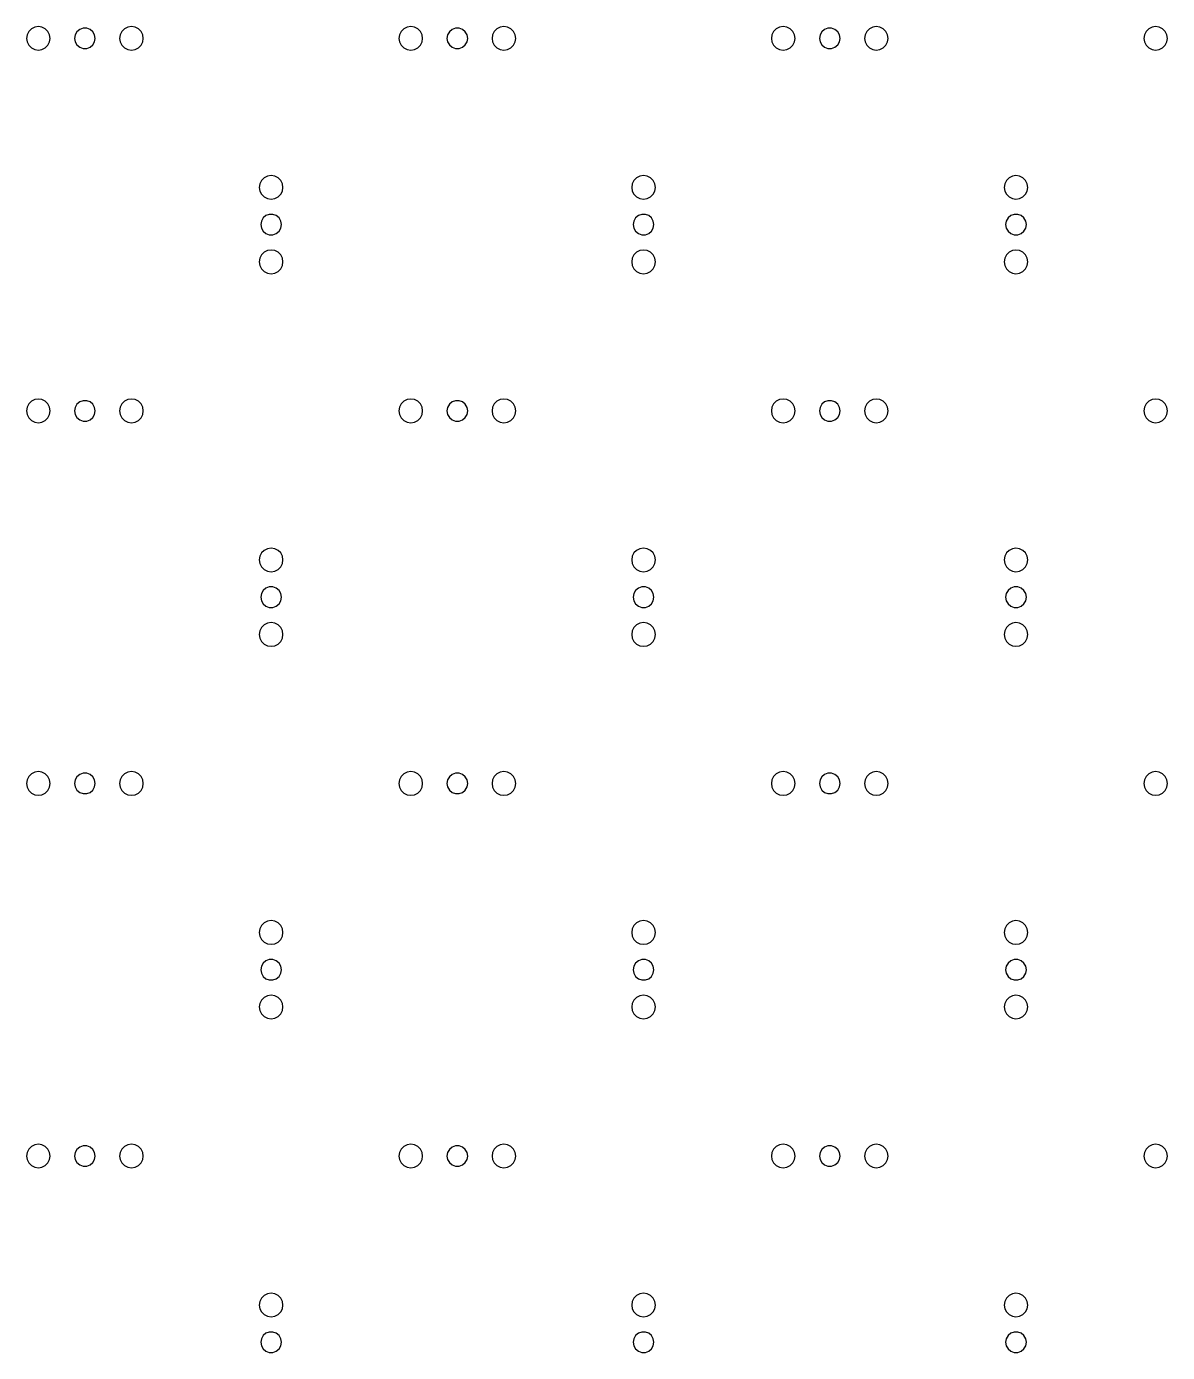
# Model space of a CAD drawing. Extents: x 218 to 2830, y 94 to 1506.
# Drawn here: x 893 to 1505, y 795 to 1506 of the extents above; entities that cross this region are included whole.
import ezdxf

# ---------------------------------------------------------------- set-up
doc = ezdxf.new("R2010")
doc.units = 0
doc.layers.get('0').update_dxf_attribs({"linetype": 'CONTINUOUS'})

msp = doc.modelspace()

# ---------------------------------------------------------------- linework, layer by layer
for points in [[(900.962, 1493.96), (902.732, 1494.86), (904.137, 1496.27), (905.039, 1498.04), (905.35, 1500), (905.039, 1501.96), (904.137, 1503.73), (902.732, 1505.14), (900.962, 1506.04), (899, 1506.35), (897.038, 1506.04), (895.268, 1505.14), (893.863, 1503.73), (892.961, 1501.96), (892.65, 1500), (892.961, 1498.04), (893.863, 1496.27), (895.268, 1494.86), (897.038, 1493.96), (899, 1493.65)], [(926.778, 1495.19), (928.256, 1496.43), (929.221, 1498.1), (929.556, 1500), (929.221, 1501.9), (928.256, 1503.57), (926.778, 1504.81), (924.965, 1505.47), (923.035, 1505.47), (921.222, 1504.81), (919.744, 1503.57), (918.779, 1501.9), (918.444, 1500), (918.779, 1498.1), (919.744, 1496.43), (921.222, 1495.19), (923.035, 1494.53), (924.965, 1494.53)], [(950.962, 1493.96), (952.732, 1494.86), (954.137, 1496.27), (955.039, 1498.04), (955.35, 1500), (955.039, 1501.96), (954.137, 1503.73), (952.732, 1505.14), (950.962, 1506.04), (949, 1506.35), (947.038, 1506.04), (945.268, 1505.14), (943.863, 1503.73), (942.961, 1501.96), (942.65, 1500), (942.961, 1498.04), (943.863, 1496.27), (945.268, 1494.86), (947.038, 1493.96), (949, 1493.65)], [(1100.96, 1493.96), (1102.73, 1494.86), (1104.14, 1496.27), (1105.04, 1498.04), (1105.35, 1500), (1105.04, 1501.96), (1104.14, 1503.73), (1102.73, 1505.14), (1100.96, 1506.04), (1099, 1506.35), (1097.04, 1506.04), (1095.27, 1505.14), (1093.86, 1503.73), (1092.96, 1501.96), (1092.65, 1500), (1092.96, 1498.04), (1093.86, 1496.27), (1095.27, 1494.86), (1097.04, 1493.96), (1099, 1493.65)], [(1126.78, 1495.19), (1128.26, 1496.43), (1129.22, 1498.1), (1129.56, 1500), (1129.22, 1501.9), (1128.26, 1503.57), (1126.78, 1504.81), (1124.96, 1505.47), (1123.04, 1505.47), (1121.22, 1504.81), (1119.74, 1503.57), (1118.78, 1501.9), (1118.44, 1500), (1118.78, 1498.1), (1119.74, 1496.43), (1121.22, 1495.19), (1123.04, 1494.53), (1124.96, 1494.53)], [(1150.96, 1493.96), (1152.73, 1494.86), (1154.14, 1496.27), (1155.04, 1498.04), (1155.35, 1500), (1155.04, 1501.96), (1154.14, 1503.73), (1152.73, 1505.14), (1150.96, 1506.04), (1149, 1506.35), (1147.04, 1506.04), (1145.27, 1505.14), (1143.86, 1503.73), (1142.96, 1501.96), (1142.65, 1500), (1142.96, 1498.04), (1143.86, 1496.27), (1145.27, 1494.86), (1147.04, 1493.96), (1149, 1493.65)], [(1300.96, 1493.96), (1302.73, 1494.86), (1304.14, 1496.27), (1305.04, 1498.04), (1305.35, 1500), (1305.04, 1501.96), (1304.14, 1503.73), (1302.73, 1505.14), (1300.96, 1506.04), (1299, 1506.35), (1297.04, 1506.04), (1295.27, 1505.14), (1293.86, 1503.73), (1292.96, 1501.96), (1292.65, 1500), (1292.96, 1498.04), (1293.86, 1496.27), (1295.27, 1494.86), (1297.04, 1493.96), (1299, 1493.65)], [(1326.78, 1495.19), (1328.26, 1496.43), (1329.22, 1498.1), (1329.56, 1500), (1329.22, 1501.9), (1328.26, 1503.57), (1326.78, 1504.81), (1324.96, 1505.47), (1323.04, 1505.47), (1321.22, 1504.81), (1319.74, 1503.57), (1318.78, 1501.9), (1318.44, 1500), (1318.78, 1498.1), (1319.74, 1496.43), (1321.22, 1495.19), (1323.04, 1494.53), (1324.96, 1494.53)], [(1350.96, 1493.96), (1352.73, 1494.86), (1354.14, 1496.27), (1355.04, 1498.04), (1355.35, 1500), (1355.04, 1501.96), (1354.14, 1503.73), (1352.73, 1505.14), (1350.96, 1506.04), (1349, 1506.35), (1347.04, 1506.04), (1345.27, 1505.14), (1343.86, 1503.73), (1342.96, 1501.96), (1342.65, 1500), (1342.96, 1498.04), (1343.86, 1496.27), (1345.27, 1494.86), (1347.04, 1493.96), (1349, 1493.65)], [(1500.96, 1493.96), (1502.73, 1494.86), (1504.14, 1496.27), (1505.04, 1498.04), (1505.35, 1500), (1505.04, 1501.96), (1504.14, 1503.73), (1502.73, 1505.14), (1500.96, 1506.04), (1499, 1506.35), (1497.04, 1506.04), (1495.27, 1505.14), (1493.86, 1503.73), (1492.96, 1501.96), (1492.65, 1500), (1492.96, 1498.04), (1493.86, 1496.27), (1495.27, 1494.86), (1497.04, 1493.96), (1499, 1493.65)], [(1025.96, 1413.96), (1027.73, 1414.86), (1029.14, 1416.27), (1030.04, 1418.04), (1030.35, 1420), (1030.04, 1421.96), (1029.14, 1423.73), (1027.73, 1425.14), (1025.96, 1426.04), (1024, 1426.35), (1022.04, 1426.04), (1020.27, 1425.14), (1018.86, 1423.73), (1017.96, 1421.96), (1017.65, 1420), (1017.96, 1418.04), (1018.86, 1416.27), (1020.27, 1414.86), (1022.04, 1413.96), (1024, 1413.65)], [(1225.96, 1413.96), (1227.73, 1414.86), (1229.14, 1416.27), (1230.04, 1418.04), (1230.35, 1420), (1230.04, 1421.96), (1229.14, 1423.73), (1227.73, 1425.14), (1225.96, 1426.04), (1224, 1426.35), (1222.04, 1426.04), (1220.27, 1425.14), (1218.86, 1423.73), (1217.96, 1421.96), (1217.65, 1420), (1217.96, 1418.04), (1218.86, 1416.27), (1220.27, 1414.86), (1222.04, 1413.96), (1224, 1413.65)], [(1425.96, 1413.96), (1427.73, 1414.86), (1429.14, 1416.27), (1430.04, 1418.04), (1430.35, 1420), (1430.04, 1421.96), (1429.14, 1423.73), (1427.73, 1425.14), (1425.96, 1426.04), (1424, 1426.35), (1422.04, 1426.04), (1420.27, 1425.14), (1418.86, 1423.73), (1417.96, 1421.96), (1417.65, 1420), (1417.96, 1418.04), (1418.86, 1416.27), (1420.27, 1414.86), (1422.04, 1413.96), (1424, 1413.65)], [(1026.78, 1395.19), (1028.26, 1396.43), (1029.22, 1398.1), (1029.56, 1400), (1029.22, 1401.9), (1028.26, 1403.57), (1026.78, 1404.81), (1024.96, 1405.47), (1023.04, 1405.47), (1021.22, 1404.81), (1019.74, 1403.57), (1018.78, 1401.9), (1018.44, 1400), (1018.78, 1398.1), (1019.74, 1396.43), (1021.22, 1395.19), (1023.04, 1394.53), (1024.96, 1394.53)], [(1226.78, 1395.19), (1228.26, 1396.43), (1229.22, 1398.1), (1229.56, 1400), (1229.22, 1401.9), (1228.26, 1403.57), (1226.78, 1404.81), (1224.96, 1405.47), (1223.04, 1405.47), (1221.22, 1404.81), (1219.74, 1403.57), (1218.78, 1401.9), (1218.44, 1400), (1218.78, 1398.1), (1219.74, 1396.43), (1221.22, 1395.19), (1223.04, 1394.53), (1224.96, 1394.53)], [(1426.78, 1395.19), (1428.26, 1396.43), (1429.22, 1398.1), (1429.56, 1400), (1429.22, 1401.9), (1428.26, 1403.57), (1426.78, 1404.81), (1424.96, 1405.47), (1423.04, 1405.47), (1421.22, 1404.81), (1419.74, 1403.57), (1418.78, 1401.9), (1418.44, 1400), (1418.78, 1398.1), (1419.74, 1396.43), (1421.22, 1395.19), (1423.04, 1394.53), (1424.96, 1394.53)], [(1025.96, 1373.96), (1027.73, 1374.86), (1029.14, 1376.27), (1030.04, 1378.04), (1030.35, 1380), (1030.04, 1381.96), (1029.14, 1383.73), (1027.73, 1385.14), (1025.96, 1386.04), (1024, 1386.35), (1022.04, 1386.04), (1020.27, 1385.14), (1018.86, 1383.73), (1017.96, 1381.96), (1017.65, 1380), (1017.96, 1378.04), (1018.86, 1376.27), (1020.27, 1374.86), (1022.04, 1373.96), (1024, 1373.65)], [(1225.96, 1373.96), (1227.73, 1374.86), (1229.14, 1376.27), (1230.04, 1378.04), (1230.35, 1380), (1230.04, 1381.96), (1229.14, 1383.73), (1227.73, 1385.14), (1225.96, 1386.04), (1224, 1386.35), (1222.04, 1386.04), (1220.27, 1385.14), (1218.86, 1383.73), (1217.96, 1381.96), (1217.65, 1380), (1217.96, 1378.04), (1218.86, 1376.27), (1220.27, 1374.86), (1222.04, 1373.96), (1224, 1373.65)], [(1425.96, 1373.96), (1427.73, 1374.86), (1429.14, 1376.27), (1430.04, 1378.04), (1430.35, 1380), (1430.04, 1381.96), (1429.14, 1383.73), (1427.73, 1385.14), (1425.96, 1386.04), (1424, 1386.35), (1422.04, 1386.04), (1420.27, 1385.14), (1418.86, 1383.73), (1417.96, 1381.96), (1417.65, 1380), (1417.96, 1378.04), (1418.86, 1376.27), (1420.27, 1374.86), (1422.04, 1373.96), (1424, 1373.65)], [(900.962, 1293.96), (902.732, 1294.86), (904.137, 1296.27), (905.039, 1298.04), (905.35, 1300), (905.039, 1301.96), (904.137, 1303.73), (902.732, 1305.14), (900.962, 1306.04), (899, 1306.35), (897.038, 1306.04), (895.268, 1305.14), (893.863, 1303.73), (892.961, 1301.96), (892.65, 1300), (892.961, 1298.04), (893.863, 1296.27), (895.268, 1294.86), (897.038, 1293.96), (899, 1293.65)], [(926.778, 1295.19), (928.256, 1296.43), (929.221, 1298.1), (929.556, 1300), (929.221, 1301.9), (928.256, 1303.57), (926.778, 1304.81), (924.965, 1305.47), (923.035, 1305.47), (921.222, 1304.81), (919.744, 1303.57), (918.779, 1301.9), (918.444, 1300), (918.779, 1298.1), (919.744, 1296.43), (921.222, 1295.19), (923.035, 1294.53), (924.965, 1294.53)], [(950.962, 1293.96), (952.732, 1294.86), (954.137, 1296.27), (955.039, 1298.04), (955.35, 1300), (955.039, 1301.96), (954.137, 1303.73), (952.732, 1305.14), (950.962, 1306.04), (949, 1306.35), (947.038, 1306.04), (945.268, 1305.14), (943.863, 1303.73), (942.961, 1301.96), (942.65, 1300), (942.961, 1298.04), (943.863, 1296.27), (945.268, 1294.86), (947.038, 1293.96), (949, 1293.65)], [(1100.96, 1293.96), (1102.73, 1294.86), (1104.14, 1296.27), (1105.04, 1298.04), (1105.35, 1300), (1105.04, 1301.96), (1104.14, 1303.73), (1102.73, 1305.14), (1100.96, 1306.04), (1099, 1306.35), (1097.04, 1306.04), (1095.27, 1305.14), (1093.86, 1303.73), (1092.96, 1301.96), (1092.65, 1300), (1092.96, 1298.04), (1093.86, 1296.27), (1095.27, 1294.86), (1097.04, 1293.96), (1099, 1293.65)], [(1126.78, 1295.19), (1128.26, 1296.43), (1129.22, 1298.1), (1129.56, 1300), (1129.22, 1301.9), (1128.26, 1303.57), (1126.78, 1304.81), (1124.96, 1305.47), (1123.04, 1305.47), (1121.22, 1304.81), (1119.74, 1303.57), (1118.78, 1301.9), (1118.44, 1300), (1118.78, 1298.1), (1119.74, 1296.43), (1121.22, 1295.19), (1123.04, 1294.53), (1124.96, 1294.53)], [(1150.96, 1293.96), (1152.73, 1294.86), (1154.14, 1296.27), (1155.04, 1298.04), (1155.35, 1300), (1155.04, 1301.96), (1154.14, 1303.73), (1152.73, 1305.14), (1150.96, 1306.04), (1149, 1306.35), (1147.04, 1306.04), (1145.27, 1305.14), (1143.86, 1303.73), (1142.96, 1301.96), (1142.65, 1300), (1142.96, 1298.04), (1143.86, 1296.27), (1145.27, 1294.86), (1147.04, 1293.96), (1149, 1293.65)], [(1300.96, 1293.96), (1302.73, 1294.86), (1304.14, 1296.27), (1305.04, 1298.04), (1305.35, 1300), (1305.04, 1301.96), (1304.14, 1303.73), (1302.73, 1305.14), (1300.96, 1306.04), (1299, 1306.35), (1297.04, 1306.04), (1295.27, 1305.14), (1293.86, 1303.73), (1292.96, 1301.96), (1292.65, 1300), (1292.96, 1298.04), (1293.86, 1296.27), (1295.27, 1294.86), (1297.04, 1293.96), (1299, 1293.65)], [(1326.78, 1295.19), (1328.26, 1296.43), (1329.22, 1298.1), (1329.56, 1300), (1329.22, 1301.9), (1328.26, 1303.57), (1326.78, 1304.81), (1324.96, 1305.47), (1323.04, 1305.47), (1321.22, 1304.81), (1319.74, 1303.57), (1318.78, 1301.9), (1318.44, 1300), (1318.78, 1298.1), (1319.74, 1296.43), (1321.22, 1295.19), (1323.04, 1294.53), (1324.96, 1294.53)], [(1350.96, 1293.96), (1352.73, 1294.86), (1354.14, 1296.27), (1355.04, 1298.04), (1355.35, 1300), (1355.04, 1301.96), (1354.14, 1303.73), (1352.73, 1305.14), (1350.96, 1306.04), (1349, 1306.35), (1347.04, 1306.04), (1345.27, 1305.14), (1343.86, 1303.73), (1342.96, 1301.96), (1342.65, 1300), (1342.96, 1298.04), (1343.86, 1296.27), (1345.27, 1294.86), (1347.04, 1293.96), (1349, 1293.65)], [(1500.96, 1293.96), (1502.73, 1294.86), (1504.14, 1296.27), (1505.04, 1298.04), (1505.35, 1300), (1505.04, 1301.96), (1504.14, 1303.73), (1502.73, 1305.14), (1500.96, 1306.04), (1499, 1306.35), (1497.04, 1306.04), (1495.27, 1305.14), (1493.86, 1303.73), (1492.96, 1301.96), (1492.65, 1300), (1492.96, 1298.04), (1493.86, 1296.27), (1495.27, 1294.86), (1497.04, 1293.96), (1499, 1293.65)], [(1025.96, 1213.96), (1027.73, 1214.86), (1029.14, 1216.27), (1030.04, 1218.04), (1030.35, 1220), (1030.04, 1221.96), (1029.14, 1223.73), (1027.73, 1225.14), (1025.96, 1226.04), (1024, 1226.35), (1022.04, 1226.04), (1020.27, 1225.14), (1018.86, 1223.73), (1017.96, 1221.96), (1017.65, 1220), (1017.96, 1218.04), (1018.86, 1216.27), (1020.27, 1214.86), (1022.04, 1213.96), (1024, 1213.65)], [(1225.96, 1213.96), (1227.73, 1214.86), (1229.14, 1216.27), (1230.04, 1218.04), (1230.35, 1220), (1230.04, 1221.96), (1229.14, 1223.73), (1227.73, 1225.14), (1225.96, 1226.04), (1224, 1226.35), (1222.04, 1226.04), (1220.27, 1225.14), (1218.86, 1223.73), (1217.96, 1221.96), (1217.65, 1220), (1217.96, 1218.04), (1218.86, 1216.27), (1220.27, 1214.86), (1222.04, 1213.96), (1224, 1213.65)], [(1425.96, 1213.96), (1427.73, 1214.86), (1429.14, 1216.27), (1430.04, 1218.04), (1430.35, 1220), (1430.04, 1221.96), (1429.14, 1223.73), (1427.73, 1225.14), (1425.96, 1226.04), (1424, 1226.35), (1422.04, 1226.04), (1420.27, 1225.14), (1418.86, 1223.73), (1417.96, 1221.96), (1417.65, 1220), (1417.96, 1218.04), (1418.86, 1216.27), (1420.27, 1214.86), (1422.04, 1213.96), (1424, 1213.65)], [(1026.78, 1195.19), (1028.26, 1196.43), (1029.22, 1198.1), (1029.56, 1200), (1029.22, 1201.9), (1028.26, 1203.57), (1026.78, 1204.81), (1024.96, 1205.47), (1023.04, 1205.47), (1021.22, 1204.81), (1019.74, 1203.57), (1018.78, 1201.9), (1018.44, 1200), (1018.78, 1198.1), (1019.74, 1196.43), (1021.22, 1195.19), (1023.04, 1194.53), (1024.96, 1194.53)], [(1226.78, 1195.19), (1228.26, 1196.43), (1229.22, 1198.1), (1229.56, 1200), (1229.22, 1201.9), (1228.26, 1203.57), (1226.78, 1204.81), (1224.96, 1205.47), (1223.04, 1205.47), (1221.22, 1204.81), (1219.74, 1203.57), (1218.78, 1201.9), (1218.44, 1200), (1218.78, 1198.1), (1219.74, 1196.43), (1221.22, 1195.19), (1223.04, 1194.53), (1224.96, 1194.53)], [(1426.78, 1195.19), (1428.26, 1196.43), (1429.22, 1198.1), (1429.56, 1200), (1429.22, 1201.9), (1428.26, 1203.57), (1426.78, 1204.81), (1424.96, 1205.47), (1423.04, 1205.47), (1421.22, 1204.81), (1419.74, 1203.57), (1418.78, 1201.9), (1418.44, 1200), (1418.78, 1198.1), (1419.74, 1196.43), (1421.22, 1195.19), (1423.04, 1194.53), (1424.96, 1194.53)], [(1025.96, 1173.96), (1027.73, 1174.86), (1029.14, 1176.27), (1030.04, 1178.04), (1030.35, 1180), (1030.04, 1181.96), (1029.14, 1183.73), (1027.73, 1185.14), (1025.96, 1186.04), (1024, 1186.35), (1022.04, 1186.04), (1020.27, 1185.14), (1018.86, 1183.73), (1017.96, 1181.96), (1017.65, 1180), (1017.96, 1178.04), (1018.86, 1176.27), (1020.27, 1174.86), (1022.04, 1173.96), (1024, 1173.65)], [(1225.96, 1173.96), (1227.73, 1174.86), (1229.14, 1176.27), (1230.04, 1178.04), (1230.35, 1180), (1230.04, 1181.96), (1229.14, 1183.73), (1227.73, 1185.14), (1225.96, 1186.04), (1224, 1186.35), (1222.04, 1186.04), (1220.27, 1185.14), (1218.86, 1183.73), (1217.96, 1181.96), (1217.65, 1180), (1217.96, 1178.04), (1218.86, 1176.27), (1220.27, 1174.86), (1222.04, 1173.96), (1224, 1173.65)], [(1425.96, 1173.96), (1427.73, 1174.86), (1429.14, 1176.27), (1430.04, 1178.04), (1430.35, 1180), (1430.04, 1181.96), (1429.14, 1183.73), (1427.73, 1185.14), (1425.96, 1186.04), (1424, 1186.35), (1422.04, 1186.04), (1420.27, 1185.14), (1418.86, 1183.73), (1417.96, 1181.96), (1417.65, 1180), (1417.96, 1178.04), (1418.86, 1176.27), (1420.27, 1174.86), (1422.04, 1173.96), (1424, 1173.65)], [(900.962, 1093.96), (902.732, 1094.86), (904.137, 1096.27), (905.039, 1098.04), (905.35, 1100), (905.039, 1101.96), (904.137, 1103.73), (902.732, 1105.14), (900.962, 1106.04), (899, 1106.35), (897.038, 1106.04), (895.268, 1105.14), (893.863, 1103.73), (892.961, 1101.96), (892.65, 1100), (892.961, 1098.04), (893.863, 1096.27), (895.268, 1094.86), (897.038, 1093.96), (899, 1093.65)], [(926.778, 1095.19), (928.256, 1096.43), (929.221, 1098.1), (929.556, 1100), (929.221, 1101.9), (928.256, 1103.57), (926.778, 1104.81), (924.965, 1105.47), (923.035, 1105.47), (921.222, 1104.81), (919.744, 1103.57), (918.779, 1101.9), (918.444, 1100), (918.779, 1098.1), (919.744, 1096.43), (921.222, 1095.19), (923.035, 1094.53), (924.965, 1094.53)], [(950.962, 1093.96), (952.732, 1094.86), (954.137, 1096.27), (955.039, 1098.04), (955.35, 1100), (955.039, 1101.96), (954.137, 1103.73), (952.732, 1105.14), (950.962, 1106.04), (949, 1106.35), (947.038, 1106.04), (945.268, 1105.14), (943.863, 1103.73), (942.961, 1101.96), (942.65, 1100), (942.961, 1098.04), (943.863, 1096.27), (945.268, 1094.86), (947.038, 1093.96), (949, 1093.65)], [(1100.96, 1093.96), (1102.73, 1094.86), (1104.14, 1096.27), (1105.04, 1098.04), (1105.35, 1100), (1105.04, 1101.96), (1104.14, 1103.73), (1102.73, 1105.14), (1100.96, 1106.04), (1099, 1106.35), (1097.04, 1106.04), (1095.27, 1105.14), (1093.86, 1103.73), (1092.96, 1101.96), (1092.65, 1100), (1092.96, 1098.04), (1093.86, 1096.27), (1095.27, 1094.86), (1097.04, 1093.96), (1099, 1093.65)], [(1126.78, 1095.19), (1128.26, 1096.43), (1129.22, 1098.1), (1129.56, 1100), (1129.22, 1101.9), (1128.26, 1103.57), (1126.78, 1104.81), (1124.96, 1105.47), (1123.04, 1105.47), (1121.22, 1104.81), (1119.74, 1103.57), (1118.78, 1101.9), (1118.44, 1100), (1118.78, 1098.1), (1119.74, 1096.43), (1121.22, 1095.19), (1123.04, 1094.53), (1124.96, 1094.53)], [(1150.96, 1093.96), (1152.73, 1094.86), (1154.14, 1096.27), (1155.04, 1098.04), (1155.35, 1100), (1155.04, 1101.96), (1154.14, 1103.73), (1152.73, 1105.14), (1150.96, 1106.04), (1149, 1106.35), (1147.04, 1106.04), (1145.27, 1105.14), (1143.86, 1103.73), (1142.96, 1101.96), (1142.65, 1100), (1142.96, 1098.04), (1143.86, 1096.27), (1145.27, 1094.86), (1147.04, 1093.96), (1149, 1093.65)], [(1300.96, 1093.96), (1302.73, 1094.86), (1304.14, 1096.27), (1305.04, 1098.04), (1305.35, 1100), (1305.04, 1101.96), (1304.14, 1103.73), (1302.73, 1105.14), (1300.96, 1106.04), (1299, 1106.35), (1297.04, 1106.04), (1295.27, 1105.14), (1293.86, 1103.73), (1292.96, 1101.96), (1292.65, 1100), (1292.96, 1098.04), (1293.86, 1096.27), (1295.27, 1094.86), (1297.04, 1093.96), (1299, 1093.65)], [(1326.78, 1095.19), (1328.26, 1096.43), (1329.22, 1098.1), (1329.56, 1100), (1329.22, 1101.9), (1328.26, 1103.57), (1326.78, 1104.81), (1324.96, 1105.47), (1323.04, 1105.47), (1321.22, 1104.81), (1319.74, 1103.57), (1318.78, 1101.9), (1318.44, 1100), (1318.78, 1098.1), (1319.74, 1096.43), (1321.22, 1095.19), (1323.04, 1094.53), (1324.96, 1094.53)], [(1350.96, 1093.96), (1352.73, 1094.86), (1354.14, 1096.27), (1355.04, 1098.04), (1355.35, 1100), (1355.04, 1101.96), (1354.14, 1103.73), (1352.73, 1105.14), (1350.96, 1106.04), (1349, 1106.35), (1347.04, 1106.04), (1345.27, 1105.14), (1343.86, 1103.73), (1342.96, 1101.96), (1342.65, 1100), (1342.96, 1098.04), (1343.86, 1096.27), (1345.27, 1094.86), (1347.04, 1093.96), (1349, 1093.65)], [(1500.96, 1093.96), (1502.73, 1094.86), (1504.14, 1096.27), (1505.04, 1098.04), (1505.35, 1100), (1505.04, 1101.96), (1504.14, 1103.73), (1502.73, 1105.14), (1500.96, 1106.04), (1499, 1106.35), (1497.04, 1106.04), (1495.27, 1105.14), (1493.86, 1103.73), (1492.96, 1101.96), (1492.65, 1100), (1492.96, 1098.04), (1493.86, 1096.27), (1495.27, 1094.86), (1497.04, 1093.96), (1499, 1093.65)], [(1025.96, 1013.96), (1027.73, 1014.86), (1029.14, 1016.27), (1030.04, 1018.04), (1030.35, 1020), (1030.04, 1021.96), (1029.14, 1023.73), (1027.73, 1025.14), (1025.96, 1026.04), (1024, 1026.35), (1022.04, 1026.04), (1020.27, 1025.14), (1018.86, 1023.73), (1017.96, 1021.96), (1017.65, 1020), (1017.96, 1018.04), (1018.86, 1016.27), (1020.27, 1014.86), (1022.04, 1013.96), (1024, 1013.65)], [(1225.96, 1013.96), (1227.73, 1014.86), (1229.14, 1016.27), (1230.04, 1018.04), (1230.35, 1020), (1230.04, 1021.96), (1229.14, 1023.73), (1227.73, 1025.14), (1225.96, 1026.04), (1224, 1026.35), (1222.04, 1026.04), (1220.27, 1025.14), (1218.86, 1023.73), (1217.96, 1021.96), (1217.65, 1020), (1217.96, 1018.04), (1218.86, 1016.27), (1220.27, 1014.86), (1222.04, 1013.96), (1224, 1013.65)], [(1425.96, 1013.96), (1427.73, 1014.86), (1429.14, 1016.27), (1430.04, 1018.04), (1430.35, 1020), (1430.04, 1021.96), (1429.14, 1023.73), (1427.73, 1025.14), (1425.96, 1026.04), (1424, 1026.35), (1422.04, 1026.04), (1420.27, 1025.14), (1418.86, 1023.73), (1417.96, 1021.96), (1417.65, 1020), (1417.96, 1018.04), (1418.86, 1016.27), (1420.27, 1014.86), (1422.04, 1013.96), (1424, 1013.65)], [(1026.78, 995.188), (1028.26, 996.429), (1029.22, 998.1), (1029.56, 1000), (1029.22, 1001.9), (1028.26, 1003.57), (1026.78, 1004.81), (1024.96, 1005.47), (1023.04, 1005.47), (1021.22, 1004.81), (1019.74, 1003.57), (1018.78, 1001.9), (1018.44, 1000), (1018.78, 998.1), (1019.74, 996.429), (1021.22, 995.188), (1023.04, 994.528), (1024.96, 994.528)], [(1226.78, 995.188), (1228.26, 996.429), (1229.22, 998.1), (1229.56, 1000), (1229.22, 1001.9), (1228.26, 1003.57), (1226.78, 1004.81), (1224.96, 1005.47), (1223.04, 1005.47), (1221.22, 1004.81), (1219.74, 1003.57), (1218.78, 1001.9), (1218.44, 1000), (1218.78, 998.1), (1219.74, 996.429), (1221.22, 995.188), (1223.04, 994.528), (1224.96, 994.528)], [(1426.78, 995.188), (1428.26, 996.429), (1429.22, 998.1), (1429.56, 1000), (1429.22, 1001.9), (1428.26, 1003.57), (1426.78, 1004.81), (1424.96, 1005.47), (1423.04, 1005.47), (1421.22, 1004.81), (1419.74, 1003.57), (1418.78, 1001.9), (1418.44, 1000), (1418.78, 998.1), (1419.74, 996.429), (1421.22, 995.188), (1423.04, 994.528), (1424.96, 994.528)], [(1025.96, 973.961), (1027.73, 974.863), (1029.14, 976.268), (1030.04, 978.038), (1030.35, 980), (1030.04, 981.962), (1029.14, 983.732), (1027.73, 985.137), (1025.96, 986.039), (1024, 986.35), (1022.04, 986.039), (1020.27, 985.137), (1018.86, 983.732), (1017.96, 981.962), (1017.65, 980), (1017.96, 978.038), (1018.86, 976.268), (1020.27, 974.863), (1022.04, 973.961), (1024, 973.65)], [(1225.96, 973.961), (1227.73, 974.863), (1229.14, 976.268), (1230.04, 978.038), (1230.35, 980), (1230.04, 981.962), (1229.14, 983.732), (1227.73, 985.137), (1225.96, 986.039), (1224, 986.35), (1222.04, 986.039), (1220.27, 985.137), (1218.86, 983.732), (1217.96, 981.962), (1217.65, 980), (1217.96, 978.038), (1218.86, 976.268), (1220.27, 974.863), (1222.04, 973.961), (1224, 973.65)], [(1425.96, 973.961), (1427.73, 974.863), (1429.14, 976.268), (1430.04, 978.038), (1430.35, 980), (1430.04, 981.962), (1429.14, 983.732), (1427.73, 985.137), (1425.96, 986.039), (1424, 986.35), (1422.04, 986.039), (1420.27, 985.137), (1418.86, 983.732), (1417.96, 981.962), (1417.65, 980), (1417.96, 978.038), (1418.86, 976.268), (1420.27, 974.863), (1422.04, 973.961), (1424, 973.65)], [(900.962, 893.961), (902.732, 894.863), (904.137, 896.268), (905.039, 898.038), (905.35, 900), (905.039, 901.962), (904.137, 903.732), (902.732, 905.137), (900.962, 906.039), (899, 906.35), (897.038, 906.039), (895.268, 905.137), (893.863, 903.732), (892.961, 901.962), (892.65, 900), (892.961, 898.038), (893.863, 896.268), (895.268, 894.863), (897.038, 893.961), (899, 893.65)], [(926.778, 895.188), (928.256, 896.429), (929.221, 898.1), (929.556, 900), (929.221, 901.9), (928.256, 903.571), (926.778, 904.812), (924.965, 905.472), (923.035, 905.472), (921.222, 904.812), (919.744, 903.571), (918.779, 901.9), (918.444, 900), (918.779, 898.1), (919.744, 896.429), (921.222, 895.188), (923.035, 894.528), (924.965, 894.528)], [(950.962, 893.961), (952.732, 894.863), (954.137, 896.268), (955.039, 898.038), (955.35, 900), (955.039, 901.962), (954.137, 903.732), (952.732, 905.137), (950.962, 906.039), (949, 906.35), (947.038, 906.039), (945.268, 905.137), (943.863, 903.732), (942.961, 901.962), (942.65, 900), (942.961, 898.038), (943.863, 896.268), (945.268, 894.863), (947.038, 893.961), (949, 893.65)], [(1100.96, 893.961), (1102.73, 894.863), (1104.14, 896.268), (1105.04, 898.038), (1105.35, 900), (1105.04, 901.962), (1104.14, 903.732), (1102.73, 905.137), (1100.96, 906.039), (1099, 906.35), (1097.04, 906.039), (1095.27, 905.137), (1093.86, 903.732), (1092.96, 901.962), (1092.65, 900), (1092.96, 898.038), (1093.86, 896.268), (1095.27, 894.863), (1097.04, 893.961), (1099, 893.65)], [(1126.78, 895.188), (1128.26, 896.429), (1129.22, 898.1), (1129.56, 900), (1129.22, 901.9), (1128.26, 903.571), (1126.78, 904.812), (1124.96, 905.472), (1123.04, 905.472), (1121.22, 904.812), (1119.74, 903.571), (1118.78, 901.9), (1118.44, 900), (1118.78, 898.1), (1119.74, 896.429), (1121.22, 895.188), (1123.04, 894.528), (1124.96, 894.528)], [(1150.96, 893.961), (1152.73, 894.863), (1154.14, 896.268), (1155.04, 898.038), (1155.35, 900), (1155.04, 901.962), (1154.14, 903.732), (1152.73, 905.137), (1150.96, 906.039), (1149, 906.35), (1147.04, 906.039), (1145.27, 905.137), (1143.86, 903.732), (1142.96, 901.962), (1142.65, 900), (1142.96, 898.038), (1143.86, 896.268), (1145.27, 894.863), (1147.04, 893.961), (1149, 893.65)], [(1300.96, 893.961), (1302.73, 894.863), (1304.14, 896.268), (1305.04, 898.038), (1305.35, 900), (1305.04, 901.962), (1304.14, 903.732), (1302.73, 905.137), (1300.96, 906.039), (1299, 906.35), (1297.04, 906.039), (1295.27, 905.137), (1293.86, 903.732), (1292.96, 901.962), (1292.65, 900), (1292.96, 898.038), (1293.86, 896.268), (1295.27, 894.863), (1297.04, 893.961), (1299, 893.65)], [(1326.78, 895.188), (1328.26, 896.429), (1329.22, 898.1), (1329.56, 900), (1329.22, 901.9), (1328.26, 903.571), (1326.78, 904.812), (1324.96, 905.472), (1323.04, 905.472), (1321.22, 904.812), (1319.74, 903.571), (1318.78, 901.9), (1318.44, 900), (1318.78, 898.1), (1319.74, 896.429), (1321.22, 895.188), (1323.04, 894.528), (1324.96, 894.528)], [(1350.96, 893.961), (1352.73, 894.863), (1354.14, 896.268), (1355.04, 898.038), (1355.35, 900), (1355.04, 901.962), (1354.14, 903.732), (1352.73, 905.137), (1350.96, 906.039), (1349, 906.35), (1347.04, 906.039), (1345.27, 905.137), (1343.86, 903.732), (1342.96, 901.962), (1342.65, 900), (1342.96, 898.038), (1343.86, 896.268), (1345.27, 894.863), (1347.04, 893.961), (1349, 893.65)], [(1500.96, 893.961), (1502.73, 894.863), (1504.14, 896.268), (1505.04, 898.038), (1505.35, 900), (1505.04, 901.962), (1504.14, 903.732), (1502.73, 905.137), (1500.96, 906.039), (1499, 906.35), (1497.04, 906.039), (1495.27, 905.137), (1493.86, 903.732), (1492.96, 901.962), (1492.65, 900), (1492.96, 898.038), (1493.86, 896.268), (1495.27, 894.863), (1497.04, 893.961), (1499, 893.65)], [(1025.96, 813.961), (1027.73, 814.863), (1029.14, 816.268), (1030.04, 818.038), (1030.35, 820), (1030.04, 821.962), (1029.14, 823.732), (1027.73, 825.137), (1025.96, 826.039), (1024, 826.35), (1022.04, 826.039), (1020.27, 825.137), (1018.86, 823.732), (1017.96, 821.962), (1017.65, 820), (1017.96, 818.038), (1018.86, 816.268), (1020.27, 814.863), (1022.04, 813.961), (1024, 813.65)], [(1225.96, 813.961), (1227.73, 814.863), (1229.14, 816.268), (1230.04, 818.038), (1230.35, 820), (1230.04, 821.962), (1229.14, 823.732), (1227.73, 825.137), (1225.96, 826.039), (1224, 826.35), (1222.04, 826.039), (1220.27, 825.137), (1218.86, 823.732), (1217.96, 821.962), (1217.65, 820), (1217.96, 818.038), (1218.86, 816.268), (1220.27, 814.863), (1222.04, 813.961), (1224, 813.65)], [(1425.96, 813.961), (1427.73, 814.863), (1429.14, 816.268), (1430.04, 818.038), (1430.35, 820), (1430.04, 821.962), (1429.14, 823.732), (1427.73, 825.137), (1425.96, 826.039), (1424, 826.35), (1422.04, 826.039), (1420.27, 825.137), (1418.86, 823.732), (1417.96, 821.962), (1417.65, 820), (1417.96, 818.038), (1418.86, 816.268), (1420.27, 814.863), (1422.04, 813.961), (1424, 813.65)], [(1026.78, 795.188), (1028.26, 796.429), (1029.22, 798.1), (1029.56, 800), (1029.22, 801.9), (1028.26, 803.571), (1026.78, 804.812), (1024.96, 805.472), (1023.04, 805.472), (1021.22, 804.812), (1019.74, 803.571), (1018.78, 801.9), (1018.44, 800), (1018.78, 798.1), (1019.74, 796.429), (1021.22, 795.188), (1023.04, 794.528), (1024.96, 794.528)], [(1226.78, 795.188), (1228.26, 796.429), (1229.22, 798.1), (1229.56, 800), (1229.22, 801.9), (1228.26, 803.571), (1226.78, 804.812), (1224.96, 805.472), (1223.04, 805.472), (1221.22, 804.812), (1219.74, 803.571), (1218.78, 801.9), (1218.44, 800), (1218.78, 798.1), (1219.74, 796.429), (1221.22, 795.188), (1223.04, 794.528), (1224.96, 794.528)], [(1426.78, 795.188), (1428.26, 796.429), (1429.22, 798.1), (1429.56, 800), (1429.22, 801.9), (1428.26, 803.571), (1426.78, 804.812), (1424.96, 805.472), (1423.04, 805.472), (1421.22, 804.812), (1419.74, 803.571), (1418.78, 801.9), (1418.44, 800), (1418.78, 798.1), (1419.74, 796.429), (1421.22, 795.188), (1423.04, 794.528), (1424.96, 794.528)]]:
    msp.add_lwpolyline(points, close=True)

doc.saveas('drawing.dxf')
